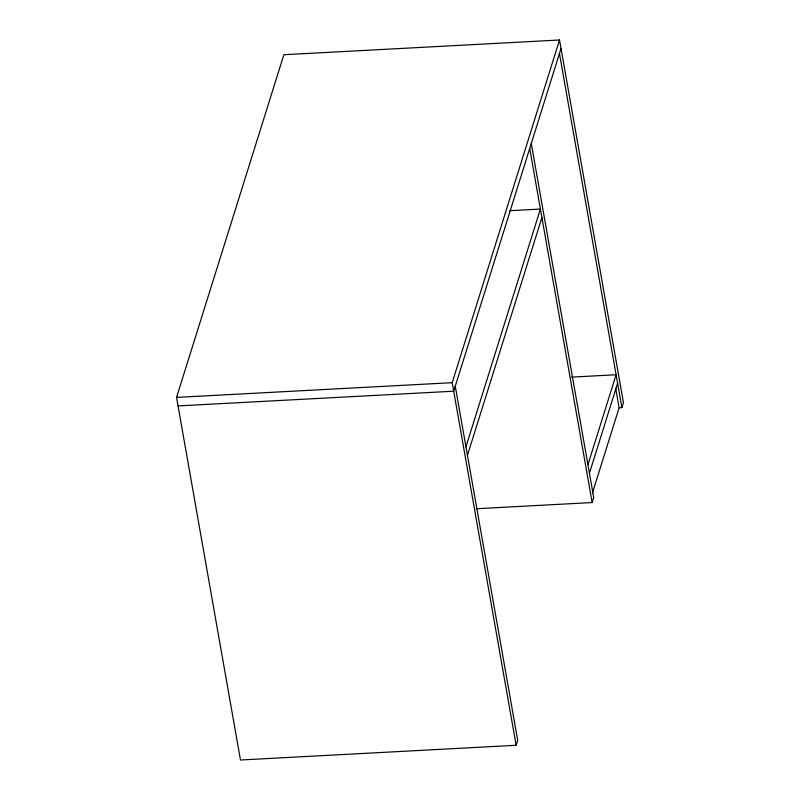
<?xml version="1.0" encoding="UTF-8"?>
<svg xmlns="http://www.w3.org/2000/svg" width="800" height="800" viewBox="0 0 800 800"><rect width="100%" height="100%" fill="white"/><g stroke="black" fill="none" stroke-linecap="round" stroke-linejoin="round"><path stroke-width="1.2" d="M455.27 386.2L517.7 740.28L516.14 745.28L240.48 760L176.55 397.4L283.86 54.72L559.52 40L623.45 402.6L621.89 407.6L619.39 407.73M516.14 745.28L452.2 382.68L559.52 40M561.02 48.52L453.7 391.2L178.05 405.92M465.95 446.79L540.4 209.06L509.77 210.7M467.45 455.31L541.9 217.58M587.92 464.7L616.1 374.74L571.3 377.14M589.43 473.22L617.6 383.26M592.44 492.96L619.13 407.75L615.7 388.28M476.15 508.74L592.15 502.55L593.72 497.55L531.28 143.47M176.55 397.4L452.2 382.68M559.45 53.51L621.89 407.6M529.72 148.47L592.15 502.55"/></g></svg>
